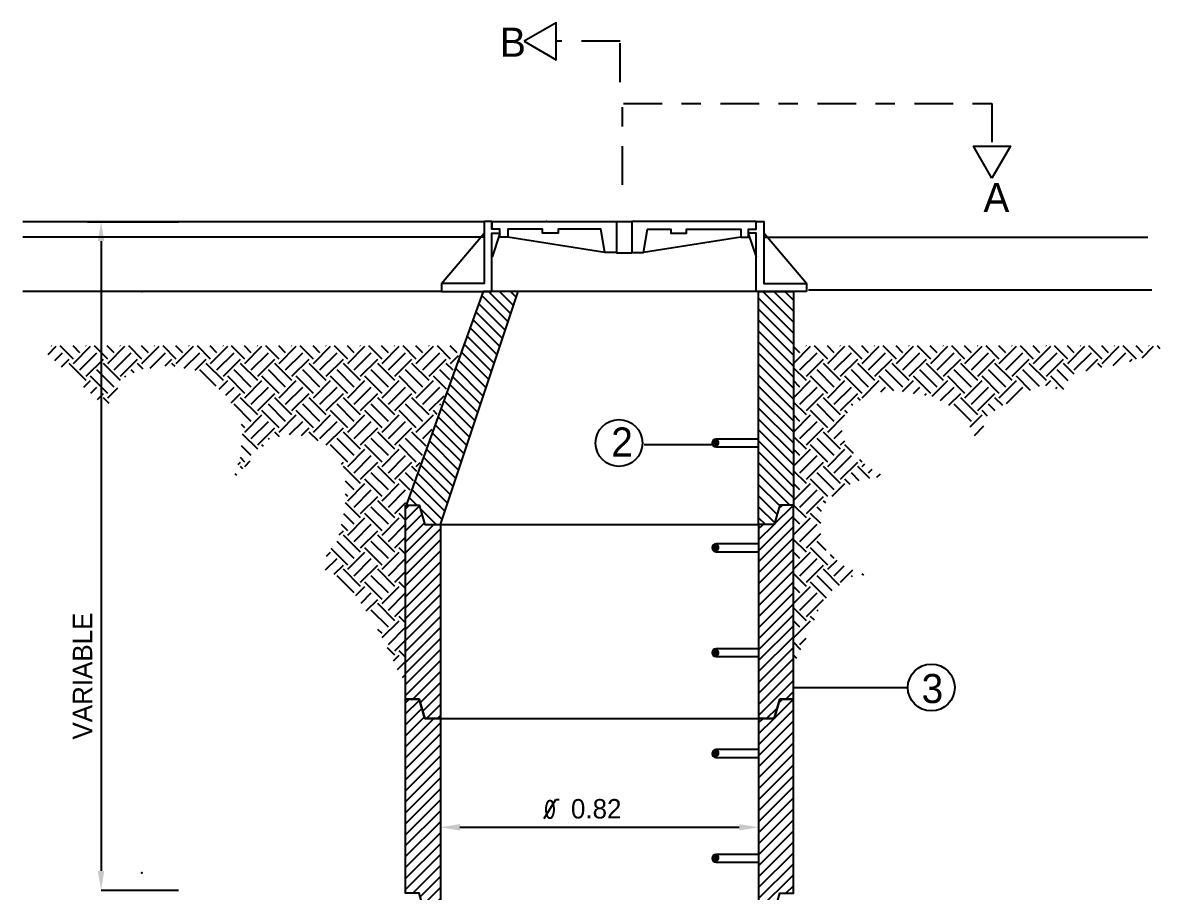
# Model space of a CAD drawing. Extents: x 0.2 to 16.1, y 0.2 to 12.8.
# Drawn here: x 2.18 to 8.04, y 8.37 to 12.84 of the extents above; entities that cross this region are included whole.
import ezdxf

# ---------------------------------------------------------------- set-up
doc = ezdxf.new("R2010")
doc.units = 0
doc.header["$LTSCALE"] = 0.4
doc.header["$MEASUREMENT"] = 0
doc.linetypes.add('DASHDOT', pattern=[1, 0.5, -0.25, 0, -0.25])
doc.layers.get('0').update_dxf_attribs({"linetype": 'CONTINUOUS'})
for name, color, linetype in [('ANILLO', 1, 'CONTINUOUS'), ('CERCHA', 2, 'CONTINUOUS'), ('RALLADO', 7, 'CONTINUOUS')]:
    doc.layers.add(name, color=color, linetype=linetype)
doc.styles.add('DIN', font='DIN')
doc.styles.add('LEROY', font='leroy')

# ---------------------------------------------------------------- blocks, each defined once
blk = doc.blocks.new('*X33')
at = {"color": 0}
for p, q in [((20.0297, 24.6259), (20.0438, 24.64)), ((20.1234, 24.579), (20.0642, 24.6383)), ((20.0863, 24.6383), (20.088, 24.64)), ((20.1194, 24.6051), (20.1543, 24.64)), ((20.1525, 24.572), (20.2206, 24.64)), ((20.3293, 24.5499), (20.2409, 24.6383)), ((20.263, 24.6383), (20.2648, 24.64)), ((20.2962, 24.6051), (20.3311, 24.64)), ((20.3293, 24.572), (20.3974, 24.64)), ((20.5061, 24.5499), (20.4177, 24.6383)), ((20.4398, 24.6383), (20.4416, 24.64)), ((20.473, 24.6051), (20.5078, 24.64)), ((20.5061, 24.572), (20.5741, 24.64)), ((20.6829, 24.5499), (20.5945, 24.6383)), ((20.6166, 24.6383), (20.6183, 24.64)), ((20.6497, 24.6051), (20.6846, 24.64)), ((20.6829, 24.572), (20.7509, 24.64)), ((20.8597, 24.5499), (20.7713, 24.6383)), ((20.7934, 24.6383), (20.7951, 24.64)), ((20.8265, 24.6051), (20.8614, 24.64)), ((20.8597, 24.572), (20.9277, 24.64)), ((21.0364, 24.5499), (20.948, 24.6383)), ((20.9701, 24.6383), (20.9719, 24.64)), ((21.0033, 24.6051), (21.0382, 24.64)), ((21.0364, 24.572), (21.1045, 24.64)), ((21.2132, 24.5499), (21.1248, 24.6383)), ((21.1469, 24.6383), (21.1487, 24.64)), ((21.1801, 24.6051), (21.215, 24.64)), ((21.2132, 24.572), (21.2812, 24.64)), ((21.39, 24.5499), (21.3016, 24.6383)), ((21.3237, 24.6383), (21.3254, 24.64)), ((21.3568, 24.6051), (21.3917, 24.64)), ((21.39, 24.572), (21.458, 24.64)), ((21.5668, 24.5499), (21.4784, 24.6383)), ((21.5005, 24.6383), (21.5022, 24.64)), ((21.5336, 24.6051), (21.5685, 24.64)), ((21.5668, 24.572), (21.6348, 24.64)), ((21.7435, 24.5499), (21.6551, 24.6383)), ((21.6772, 24.6383), (21.679, 24.64)), ((21.7104, 24.6051), (21.7453, 24.64)), ((21.7435, 24.572), (21.8116, 24.64)), ((21.92, 24.5502), (21.8319, 24.6383)), ((21.854, 24.6383), (21.8558, 24.64)), ((21.8872, 24.6051), (21.92, 24.6379)), ((23.6549, 24.6051), (23.6898, 24.64)), ((23.6881, 24.572), (23.7561, 24.64)), ((23.8649, 24.5499), (23.7765, 24.6383)), ((23.7986, 24.6383), (23.8003, 24.64)), ((23.8317, 24.6051), (23.8666, 24.64)), ((23.8649, 24.572), (23.9329, 24.64)), ((24.0416, 24.5499), (23.9532, 24.6383)), ((23.9753, 24.6383), (23.9771, 24.64)), ((24.0085, 24.6051), (24.0434, 24.64)), ((24.0416, 24.572), (24.1097, 24.64)), ((24.2184, 24.5499), (24.13, 24.6383)), ((24.1521, 24.6383), (24.1539, 24.64)), ((24.1853, 24.6051), (24.2202, 24.64)), ((24.2184, 24.572), (24.2864, 24.64)), ((24.3952, 24.5499), (24.3068, 24.6383)), ((24.3289, 24.6383), (24.3306, 24.64)), ((24.362, 24.6051), (24.3969, 24.64)), ((24.3952, 24.572), (24.4632, 24.64)), ((24.572, 24.5499), (24.4836, 24.6383)), ((24.5057, 24.6383), (24.5074, 24.64)), ((24.5388, 24.6051), (24.5737, 24.64)), ((24.572, 24.572), (24.64, 24.64)), ((24.7487, 24.5499), (24.6603, 24.6383)), ((24.6824, 24.6383), (24.6842, 24.64)), ((24.7156, 24.6051), (24.7505, 24.64)), ((24.7487, 24.572), (24.8168, 24.64)), ((24.9255, 24.5499), (24.8371, 24.6383)), ((24.8592, 24.6383), (24.861, 24.64)), ((24.8924, 24.6051), (24.9273, 24.64)), ((24.9255, 24.572), (24.9936, 24.64)), ((25.1023, 24.5499), (25.0139, 24.6383)), ((25.036, 24.6383), (25.0377, 24.64)), ((25.0691, 24.6051), (25.104, 24.64)), ((25.1023, 24.572), (25.1703, 24.64)), ((25.2791, 24.5499), (25.1907, 24.6383)), ((25.2128, 24.6383), (25.2145, 24.64)), ((25.2459, 24.6051), (25.2808, 24.64)), ((25.2791, 24.572), (25.3471, 24.64)), ((25.4558, 24.5499), (25.3675, 24.6383)), ((25.3896, 24.6383), (25.3913, 24.64)), ((25.4227, 24.6051), (25.4576, 24.64)), ((25.4558, 24.572), (25.5239, 24.64)), ((25.6326, 24.5499), (25.5442, 24.6383)), ((25.5663, 24.6383), (25.5681, 24.64)), ((25.5995, 24.6051), (25.6344, 24.64)), ((25.6326, 24.572), (25.7007, 24.64)), ((25.7626, 24.5967), (25.721, 24.6383)), ((25.7431, 24.6383), (25.7449, 24.64)), ((20.1866, 24.56), (20.1746, 24.572)), ((20.2728, 24.5401), (20.2078, 24.6051)), ((20.4121, 24.5112), (20.3514, 24.572)), ((20.473, 24.5167), (20.3846, 24.6051)), ((20.6166, 24.4836), (20.5282, 24.572)), ((20.6497, 24.5167), (20.5613, 24.6051)), ((20.7934, 24.4836), (20.705, 24.572)), ((20.8265, 24.5167), (20.7381, 24.6051)), ((20.9701, 24.4836), (20.8817, 24.572)), ((21.0033, 24.5167), (20.9149, 24.6051)), ((21.1469, 24.4836), (21.0585, 24.572)), ((21.1801, 24.5167), (21.0917, 24.6051)), ((21.3237, 24.4836), (21.2353, 24.572)), ((21.3568, 24.5167), (21.2684, 24.6051)), ((21.5005, 24.4836), (21.4121, 24.572)), ((21.5336, 24.5167), (21.4452, 24.6051)), ((21.6772, 24.4836), (21.5889, 24.572)), ((21.7104, 24.5167), (21.622, 24.6051)), ((21.854, 24.4836), (21.7656, 24.572)), ((21.8872, 24.5167), (21.7988, 24.6051)), ((23.6881, 24.5499), (23.6479, 24.5901)), ((23.7986, 24.4836), (23.7102, 24.572)), ((23.8317, 24.5167), (23.7433, 24.6051)), ((23.9753, 24.4836), (23.887, 24.572)), ((24.0085, 24.5167), (23.9201, 24.6051)), ((24.1521, 24.4836), (24.0637, 24.572)), ((24.1853, 24.5167), (24.0969, 24.6051)), ((24.3289, 24.4836), (24.2405, 24.572)), ((24.362, 24.5167), (24.2736, 24.6051)), ((24.5057, 24.4836), (24.4173, 24.572)), ((24.5388, 24.5167), (24.4504, 24.6051)), ((24.6824, 24.4836), (24.5941, 24.572)), ((24.7156, 24.5167), (24.6272, 24.6051)), ((24.8592, 24.4836), (24.7708, 24.572)), ((24.8924, 24.5167), (24.804, 24.6051)), ((25.0049, 24.5147), (24.9476, 24.572)), ((25.0607, 24.5251), (24.9808, 24.6051)), ((25.1591, 24.5373), (25.1244, 24.572)), ((25.2364, 24.5262), (25.1575, 24.6051)), ((25.3896, 24.4836), (25.3012, 24.572)), ((25.4227, 24.5167), (25.3343, 24.6051)), ((25.5663, 24.4836), (25.4779, 24.572)), ((25.5995, 24.5167), (25.5111, 24.6051)), ((25.6933, 24.5333), (25.6547, 24.572)), ((25.728, 24.565), (25.6879, 24.6051)), ((20.3308, 24.5292), (20.3514, 24.5499)), ((20.473, 24.4946), (20.5282, 24.5499)), ((20.5049, 24.4603), (20.5613, 24.5167)), ((20.6166, 24.4615), (20.705, 24.5499)), ((20.652, 24.4306), (20.7381, 24.5167)), ((20.7934, 24.4615), (20.8817, 24.5499)), ((20.8265, 24.4283), (20.9149, 24.5167)), ((20.9701, 24.4615), (21.0585, 24.5499)), ((21.0033, 24.4283), (21.0917, 24.5167)), ((21.1469, 24.4615), (21.2353, 24.5499)), ((21.1801, 24.4283), (21.2684, 24.5167)), ((21.3237, 24.4615), (21.4121, 24.5499)), ((21.3568, 24.4283), (21.4452, 24.5167)), ((21.5005, 24.4615), (21.5889, 24.5499)), ((21.5336, 24.4283), (21.622, 24.5167)), ((21.6772, 24.4615), (21.7656, 24.5499)), ((21.7104, 24.4283), (21.7988, 24.5167)), ((21.854, 24.4615), (21.92, 24.5275)), ((23.6749, 24.5146), (23.7102, 24.5499)), ((23.6924, 24.4658), (23.7433, 24.5167)), ((23.7986, 24.4615), (23.887, 24.5499)), ((23.8317, 24.4283), (23.9201, 24.5167)), ((23.9753, 24.4615), (24.0637, 24.5499)), ((24.0085, 24.4283), (24.0969, 24.5167)), ((24.1521, 24.4615), (24.2405, 24.5499)), ((24.1853, 24.4283), (24.2736, 24.5167)), ((24.3289, 24.4615), (24.4173, 24.5499)), ((24.362, 24.4283), (24.4504, 24.5167)), ((24.5057, 24.4615), (24.5941, 24.5499)), ((24.5388, 24.4283), (24.6272, 24.5167)), ((24.6824, 24.4615), (24.7708, 24.5499)), ((24.7156, 24.4283), (24.804, 24.5167)), ((24.8592, 24.4615), (24.9476, 24.5499)), ((24.8965, 24.4325), (24.9808, 24.5167)), ((25.1086, 24.5341), (25.1244, 24.5499)), ((25.2724, 24.5211), (25.3012, 24.5499)), ((25.3184, 24.5008), (25.3343, 24.5167)), ((25.3896, 24.4615), (25.4779, 24.5499)), ((25.4227, 24.4283), (25.5111, 24.5167)), ((25.5663, 24.4615), (25.6547, 24.5499)), ((20.527, 24.4161), (20.5945, 24.4836)), ((20.6192, 24.4368), (20.5945, 24.4615)), ((20.6984, 24.4107), (20.7713, 24.4836)), ((20.8597, 24.3731), (20.7713, 24.4615)), ((20.8597, 24.3952), (20.948, 24.4836)), ((21.0364, 24.3731), (20.948, 24.4615)), ((21.0364, 24.3952), (21.1248, 24.4836)), ((21.2054, 24.3809), (21.1248, 24.4615)), ((21.2132, 24.3952), (21.3016, 24.4836)), ((21.3581, 24.405), (21.3016, 24.4615)), ((21.4037, 24.4089), (21.4784, 24.4836)), ((21.5668, 24.3731), (21.4784, 24.4615)), ((21.5668, 24.3952), (21.6551, 24.4836)), ((21.7435, 24.3731), (21.6551, 24.4615)), ((21.7435, 24.3952), (21.8319, 24.4836)), ((21.92, 24.3734), (21.8319, 24.4615)), ((21.8872, 24.4283), (21.92, 24.4612)), ((23.7099, 24.417), (23.7765, 24.4836)), ((23.8649, 24.3731), (23.7765, 24.4615)), ((23.8649, 24.3952), (23.9532, 24.4836)), ((24.0416, 24.3731), (23.9532, 24.4615)), ((24.0416, 24.3952), (24.13, 24.4836)), ((24.2184, 24.3731), (24.13, 24.4615)), ((24.2184, 24.3952), (24.3068, 24.4836)), ((24.3952, 24.3731), (24.3068, 24.4615)), ((24.3952, 24.3952), (24.4836, 24.4836)), ((24.572, 24.3731), (24.4836, 24.4615)), ((24.572, 24.3952), (24.6603, 24.4836)), ((24.7487, 24.3731), (24.6603, 24.4615)), ((24.7487, 24.3952), (24.8371, 24.4836)), ((24.8808, 24.4178), (24.8371, 24.4615)), ((25.3626, 24.4787), (25.3675, 24.4836)), ((25.4558, 24.3952), (25.5442, 24.4836)), ((25.5779, 24.4278), (25.5442, 24.4615)), ((20.5682, 24.4215), (20.5613, 24.4283)), ((20.8223, 24.3441), (20.7381, 24.4283)), ((20.9701, 24.3068), (20.8817, 24.3952)), ((21.0033, 24.3399), (20.9149, 24.4283)), ((21.1196, 24.3341), (21.0585, 24.3952)), ((21.1618, 24.3582), (21.0917, 24.4283)), ((21.2436, 24.3869), (21.2353, 24.3952)), ((21.3009, 24.3959), (21.2684, 24.4283)), ((21.4702, 24.4033), (21.4452, 24.4283)), ((21.6772, 24.3068), (21.5889, 24.3952)), ((21.7104, 24.3399), (21.622, 24.4283)), ((21.854, 24.3068), (21.7656, 24.3952)), ((21.8872, 24.3399), (21.7988, 24.4283)), ((23.8317, 24.3399), (23.7433, 24.4283)), ((23.9753, 24.3068), (23.887, 24.3952)), ((24.0085, 24.3399), (23.9201, 24.4283)), ((24.1521, 24.3068), (24.0637, 24.3952)), ((24.1853, 24.3399), (24.0969, 24.4283)), ((24.3289, 24.3068), (24.2405, 24.3952)), ((24.362, 24.3399), (24.2736, 24.4283)), ((24.5057, 24.3068), (24.4173, 24.3952)), ((24.5388, 24.3399), (24.4504, 24.4283)), ((24.6824, 24.3068), (24.5941, 24.3952)), ((24.7156, 24.3399), (24.6272, 24.4283)), ((24.819, 24.347), (24.7708, 24.3952)), ((24.8464, 24.3859), (24.804, 24.4283)), ((25.4558, 24.3731), (25.4041, 24.4249)), ((25.5086, 24.3645), (25.4779, 24.3952)), ((25.5433, 24.3961), (25.5111, 24.4283)), ((20.8412, 24.3325), (20.8817, 24.3731)), ((20.881, 24.306), (20.9149, 24.3399)), ((20.9701, 24.2847), (21.0585, 24.3731)), ((21.0033, 24.2516), (21.0917, 24.3399)), ((21.5746, 24.3589), (21.5889, 24.3731)), ((21.6151, 24.3331), (21.622, 24.3399)), ((21.6772, 24.2847), (21.7656, 24.3731)), ((21.7104, 24.2516), (21.7988, 24.3399)), ((21.854, 24.2847), (21.92, 24.3507)), ((23.7986, 24.3068), (23.7218, 24.3835)), ((23.739, 24.3356), (23.7433, 24.3399)), ((23.7986, 24.2847), (23.887, 24.3731)), ((23.8317, 24.2516), (23.9201, 24.3399)), ((23.9753, 24.2847), (24.0637, 24.3731)), ((24.0085, 24.2516), (24.0969, 24.3399)), ((24.1521, 24.2847), (24.2405, 24.3731)), ((24.1853, 24.2516), (24.2736, 24.3399)), ((24.3289, 24.2847), (24.4173, 24.3731)), ((24.362, 24.2516), (24.4504, 24.3399)), ((24.5057, 24.2847), (24.5941, 24.3731)), ((24.5388, 24.2516), (24.6272, 24.3399)), ((24.6824, 24.2847), (24.7708, 24.3731)), ((24.7156, 24.2516), (24.804, 24.3399)), ((25.4478, 24.3429), (25.4779, 24.3731)), ((20.9203, 24.2791), (20.948, 24.3068)), ((21.0091, 24.2236), (20.948, 24.2847)), ((21.6424, 24.2941), (21.6551, 24.3068)), ((21.7435, 24.1963), (21.6551, 24.2847)), ((21.7435, 24.2184), (21.8319, 24.3068)), ((21.92, 24.1966), (21.8319, 24.2847)), ((21.8872, 24.2516), (21.92, 24.2844)), ((23.7565, 24.2868), (23.7765, 24.3068)), ((23.8649, 24.1963), (23.7765, 24.2847)), ((23.8649, 24.2184), (23.9532, 24.3068)), ((24.0416, 24.1963), (23.9532, 24.2847)), ((24.0416, 24.2184), (24.13, 24.3068)), ((24.2184, 24.1963), (24.13, 24.2847)), ((24.2184, 24.2184), (24.3068, 24.3068)), ((24.3952, 24.1963), (24.3068, 24.2847)), ((24.3952, 24.2184), (24.4836, 24.3068)), ((24.572, 24.1963), (24.4836, 24.2847)), ((24.572, 24.2184), (24.6603, 24.3068)), ((24.7487, 24.1963), (24.6603, 24.2847)), ((20.9869, 24.1795), (20.9386, 24.2278)), ((21.854, 24.13), (21.7656, 24.2184)), ((21.8872, 24.1632), (21.7988, 24.2516)), ((23.9753, 24.13), (23.887, 24.2184)), ((24.0085, 24.1632), (23.9201, 24.2516)), ((24.1521, 24.13), (24.0637, 24.2184)), ((24.1853, 24.1632), (24.0969, 24.2516)), ((24.3288, 24.1302), (24.2405, 24.2184)), ((24.362, 24.1632), (24.2736, 24.2516)), ((24.4568, 24.1789), (24.4173, 24.2184)), ((24.5186, 24.1834), (24.4504, 24.2516)), ((24.6824, 24.13), (24.5941, 24.2184)), ((24.7156, 24.1632), (24.6272, 24.2516)), ((24.7487, 24.2184), (24.7657, 24.2353)), ((21.7104, 24.1632), (21.67, 24.2036)), ((21.6772, 24.1079), (21.7656, 24.1963)), ((21.7104, 24.0748), (21.7988, 24.1632)), ((21.854, 24.1079), (21.92, 24.1739)), ((23.8317, 24.1632), (23.7834, 24.2114)), ((23.8147, 24.1241), (23.887, 24.1963)), ((23.8322, 24.0753), (23.9201, 24.1632)), ((23.9753, 24.1079), (24.0637, 24.1963)), ((24.0085, 24.0748), (24.0969, 24.1632)), ((24.1521, 24.1079), (24.2405, 24.1963)), ((24.1853, 24.0748), (24.2736, 24.1632)), ((24.3715, 24.1505), (24.4173, 24.1963)), ((24.5694, 24.1717), (24.5941, 24.1963)), ((24.6219, 24.1579), (24.6272, 24.1632)), ((24.6824, 24.1079), (24.7603, 24.1858)), ((21.6114, 24.0862), (21.6551, 24.13)), ((21.7435, 24.0195), (21.6551, 24.1079)), ((21.6772, 24.13), (21.6565, 24.1507)), ((21.7435, 24.0416), (21.8319, 24.13)), ((21.92, 24.0198), (21.8319, 24.1079)), ((21.8872, 24.0748), (21.92, 24.1076)), ((23.8649, 24.0416), (23.9532, 24.13)), ((24.0416, 24.0195), (23.9532, 24.1079)), ((24.0416, 24.0416), (24.13, 24.13)), ((24.2184, 24.0195), (24.13, 24.1079)), ((24.2184, 24.0416), (24.3068, 24.13)), ((24.6531, 24.1228), (24.6603, 24.13)), ((24.7156, 24.0748), (24.7654, 24.1246)), ((21.5668, 24.0416), (21.5781, 24.0529)), ((21.7104, 23.9864), (21.622, 24.0748)), ((21.8872, 23.9864), (21.7988, 24.0748)), ((24.0085, 23.9864), (23.9201, 24.0748)), ((24.1853, 23.9864), (24.0969, 24.0748)), ((24.7487, 24.0195), (24.7208, 24.0475)), ((24.7487, 24.0416), (24.7718, 24.0647)), ((21.5336, 23.9864), (21.5156, 24.0044)), ((21.5266, 23.9572), (21.5889, 24.0195)), ((21.5668, 24.0195), (21.5529, 24.0334)), ((21.5812, 23.9455), (21.622, 23.9864)), ((21.6772, 23.9532), (21.5889, 24.0416)), ((21.6772, 23.9311), (21.7656, 24.0195)), ((21.7104, 23.898), (21.7988, 23.9864)), ((21.854, 23.9532), (21.7656, 24.0416)), ((21.854, 23.9311), (21.92, 23.9971)), ((23.8649, 24.0195), (23.8451, 24.0393)), ((23.8613, 23.9939), (23.887, 24.0195)), ((23.8788, 23.9451), (23.9201, 23.9864)), ((23.9753, 23.9532), (23.887, 24.0416)), ((23.9753, 23.9311), (24.0637, 24.0195)), ((24.0085, 23.898), (24.0969, 23.9864)), ((24.1521, 23.9532), (24.0637, 24.0416)), ((24.1521, 23.9311), (24.2405, 24.0195)), ((24.2504, 24.0317), (24.2405, 24.0416)), ((24.7582, 24.0069), (24.7708, 24.0195)), ((24.7838, 24.0287), (24.7708, 24.0416)), ((21.4904, 23.9633), (21.4725, 23.9812)), ((21.6285, 23.9266), (21.6551, 23.9532)), ((21.7203, 23.866), (21.6551, 23.9311)), ((21.7435, 23.8649), (21.8319, 23.9532)), ((21.92, 23.8431), (21.8319, 23.9311)), ((21.8872, 23.898), (21.92, 23.9308)), ((23.8963, 23.8963), (23.9532, 23.9532)), ((24.0416, 23.8428), (23.9532, 23.9311)), ((24.0416, 23.8649), (24.13, 23.9532)), ((24.2184, 23.8428), (24.13, 23.9311)), ((24.1853, 23.898), (24.23, 23.9427)), ((24.79, 23.9725), (24.7994, 23.9818)), ((21.8872, 23.8096), (21.7988, 23.898)), ((24.0085, 23.8096), (23.9201, 23.898)), ((24.1853, 23.8096), (24.0969, 23.898)), ((24.2184, 23.8649), (24.23, 23.8764)), ((21.7543, 23.8314), (21.7656, 23.8428)), ((21.854, 23.7765), (21.7656, 23.8649)), ((21.7764, 23.7872), (21.7988, 23.8096)), ((21.854, 23.7544), (21.92, 23.8203)), ((23.9753, 23.7765), (23.919, 23.8328)), ((23.92, 23.8095), (23.9201, 23.8096)), ((23.9753, 23.7544), (24.0637, 23.8428)), ((24.0085, 23.7212), (24.0969, 23.8096)), ((24.1521, 23.7765), (24.0637, 23.8649)), ((24.1521, 23.7544), (24.23, 23.8323)), ((21.78, 23.7245), (21.8319, 23.7765)), ((21.92, 23.6663), (21.8319, 23.7544)), ((21.8872, 23.7212), (21.92, 23.7541)), ((23.92, 23.7432), (23.9532, 23.7765)), ((24.0416, 23.666), (23.9532, 23.7544)), ((24.0416, 23.6881), (24.13, 23.7765)), ((24.2184, 23.666), (24.13, 23.7544)), ((24.1853, 23.7212), (24.239, 23.775)), ((21.8872, 23.6328), (21.7988, 23.7212)), ((24.0085, 23.6328), (23.9201, 23.7212)), ((24.1853, 23.6328), (24.0969, 23.7212)), ((24.2184, 23.6881), (24.2501, 23.7197)), ((21.752, 23.5861), (21.7988, 23.6328)), ((21.854, 23.5997), (21.78, 23.6737)), ((21.854, 23.5776), (21.92, 23.6436)), ((23.9753, 23.5997), (23.92, 23.655)), ((23.92, 23.6327), (23.9201, 23.6328)), ((23.9753, 23.5776), (24.0637, 23.666)), ((24.0085, 23.5444), (24.0969, 23.6328)), ((24.1521, 23.5997), (24.0637, 23.6881)), ((24.1521, 23.5776), (24.2405, 23.666)), ((24.1853, 23.5444), (24.2736, 23.6328)), ((24.2621, 23.6665), (24.2405, 23.6881)), ((21.7435, 23.5113), (21.8319, 23.5997)), ((21.92, 23.4895), (21.8319, 23.5776)), ((21.8872, 23.5444), (21.92, 23.5773)), ((23.92, 23.5664), (23.9532, 23.5997)), ((24.0416, 23.4892), (23.9532, 23.5776)), ((24.0416, 23.5113), (24.13, 23.5997)), ((24.2184, 23.4892), (24.13, 23.5776)), ((24.2184, 23.5113), (24.3039, 23.5968)), ((24.3275, 23.5569), (24.3068, 23.5776)), ((21.7435, 23.4892), (21.696, 23.5368)), ((21.7104, 23.5444), (21.7297, 23.5638)), ((21.8872, 23.4561), (21.7988, 23.5444)), ((24.0085, 23.4561), (23.9201, 23.5444)), ((24.1853, 23.4561), (24.0969, 23.5444)), ((24.3321, 23.486), (24.2736, 23.5444)), ((21.5584, 23.4588), (21.5661, 23.4664)), ((21.6772, 23.4229), (21.6144, 23.4858)), ((21.6164, 23.4505), (21.622, 23.4561)), ((21.7104, 23.4561), (21.6591, 23.5073)), ((21.6826, 23.4062), (21.7656, 23.4892)), ((21.7212, 23.3784), (21.7988, 23.4561)), ((21.854, 23.4229), (21.7656, 23.5113)), ((21.854, 23.4008), (21.92, 23.4668)), ((23.9753, 23.4229), (23.92, 23.4783)), ((23.92, 23.456), (23.9201, 23.4561)), ((23.9753, 23.4008), (24.0637, 23.4892)), ((24.0085, 23.3677), (24.0969, 23.4561)), ((24.1521, 23.4229), (24.0637, 23.5113)), ((24.1521, 23.4008), (24.2405, 23.4892)), ((24.1853, 23.3677), (24.2736, 23.4561)), ((24.2879, 23.4639), (24.2405, 23.5113)), ((21.7496, 23.3406), (21.8319, 23.4229)), ((21.92, 23.3127), (21.8319, 23.4008)), ((21.8872, 23.3677), (21.92, 23.4005)), ((23.92, 23.3897), (23.9532, 23.4229)), ((24.0416, 23.3124), (23.9532, 23.4008)), ((24.0416, 23.3345), (24.13, 23.4229)), ((24.1763, 23.3545), (24.13, 23.4008)), ((21.8872, 23.2793), (21.7988, 23.3677)), ((24.0085, 23.2793), (23.9201, 23.3677)), ((24.1498, 23.3147), (24.0969, 23.3677)), ((21.854, 23.2461), (21.7656, 23.3345)), ((21.854, 23.224), (21.92, 23.29)), ((23.9753, 23.2461), (23.92, 23.3015)), ((23.9753, 23.224), (24.0637, 23.3124)), ((24.1233, 23.275), (24.0637, 23.3345)), ((21.7923, 23.2728), (21.7988, 23.2793)), ((21.8129, 23.2271), (21.8319, 23.2461)), ((21.92, 23.136), (21.8319, 23.224)), ((21.8872, 23.1909), (21.92, 23.2237)), ((23.92, 23.2792), (23.9201, 23.2793)), ((23.92, 23.2129), (23.9532, 23.2461)), ((24.0402, 23.1371), (23.9532, 23.224)), ((24.0085, 23.1909), (24.0969, 23.2793)), ((24.0085, 23.1025), (23.9201, 23.1909)), ((24.0416, 23.1577), (24.0633, 23.1795)), ((21.8872, 23.1025), (21.8544, 23.1353)), ((21.8817, 23.0749), (21.92, 23.1132)), ((23.9753, 23.0694), (23.92, 23.1247)), ((21.9023, 23.0292), (21.92, 23.047)), ((23.92, 23.1024), (23.9201, 23.1025)), ((23.92, 23.0361), (23.9532, 23.0694)), ((23.9832, 23.0173), (23.9532, 23.0473)), ((23.9753, 23.0473), (24.0135, 23.0855)), ((23.9614, 22.9728), (23.9201, 23.0141)), ((23.9367, 22.9312), (23.92, 22.9479)), ((23.92, 22.9256), (23.9201, 22.9257))]:
    blk.add_line(p, q, dxfattribs=at)
blk = doc.blocks.new('*X24')
at = {"color": 0}
for p, q in [((22.5002, 19.3606), (22.5496, 19.41)), ((22.5123, 19.401), (22.5213, 19.41)), ((22.46, 19.2922), (22.55, 19.3822)), ((22.46, 19.3204), (22.4996, 19.36)), ((22.46, 19.3487), (22.4713, 19.36)), ((22.46, 19.2639), (22.55, 19.3539)), ((22.46, 19.2356), (22.55, 19.3256)), ((22.46, 19.2073), (22.55, 19.2973)), ((22.46, 19.179), (22.55, 19.269)), ((22.46, 19.1507), (22.55, 19.2407)), ((22.46, 19.1225), (22.55, 19.2125)), ((22.46, 19.0942), (22.55, 19.1842)), ((22.46, 19.0659), (22.55, 19.1559)), ((22.46, 19.0376), (22.55, 19.1276)), ((22.46, 19.0093), (22.55, 19.0993)), ((22.46, 18.981), (22.55, 19.071)), ((22.46, 18.9528), (22.55, 19.0428)), ((22.46, 18.9245), (22.55, 19.0145)), ((22.46, 18.8962), (22.55, 18.9862)), ((22.46, 18.8679), (22.55, 18.9579)), ((22.5304, 18.91), (22.55, 18.9296)), ((22.4804, 18.86), (22.5084, 18.888))]:
    blk.add_line(p, q, dxfattribs=at)
blk = doc.blocks.new('*X23')
at = {"color": 0}
for p, q in [((21.55, 19.4004), (21.5596, 19.41)), ((21.55, 19.3721), (21.5857, 19.4078)), ((21.55, 19.3438), (21.5922, 19.386)), ((21.55, 19.3155), (21.5987, 19.3643)), ((21.55, 19.2873), (21.6227, 19.36)), ((21.55, 19.259), (21.64, 19.349)), ((21.55, 19.2307), (21.64, 19.3207)), ((21.55, 19.2024), (21.64, 19.2924)), ((21.55, 19.1741), (21.64, 19.2641)), ((21.55, 19.1458), (21.64, 19.2358)), ((21.55, 19.1176), (21.64, 19.2076)), ((21.55, 19.0893), (21.64, 19.1793)), ((21.55, 19.061), (21.64, 19.151)), ((21.55, 19.0327), (21.64, 19.1227)), ((21.55, 19.0044), (21.64, 19.0944)), ((21.55, 18.9761), (21.64, 19.0661)), ((21.55, 18.9478), (21.64, 19.0378)), ((21.55, 18.9196), (21.64, 19.0096)), ((21.5687, 18.91), (21.64, 18.9813)), ((21.5878, 18.9008), (21.64, 18.953)), ((21.5943, 18.879), (21.64, 18.9247)), ((21.6036, 18.86), (21.64, 18.8964)), ((21.6319, 18.86), (21.64, 18.8681))]:
    blk.add_line(p, q, dxfattribs=at)
blk = doc.blocks.new('ANILLO', base_point=(21.55, 18.86))
at = {"layer": 'ANILLO'}
for points in [[(21.55, 19.41), (21.585, 19.41), (21.6, 19.36), (21.64, 19.36), (21.64, 18.86), (21.6, 18.86), (21.585, 18.91), (21.55, 18.91)], [(22.55, 19.41), (22.515, 19.41), (22.5, 19.36), (22.46, 19.36), (22.46, 18.86), (22.5, 18.86), (22.515, 18.91), (22.55, 18.91)]]:
    blk.add_lwpolyline(points, close=True, dxfattribs=at)
at = {"layer": 'RALLADO'}
blk.add_line((21.64, 19.36), (22.46, 19.36), dxfattribs=at)
for name in ['*X23', '*X24']:
    blk.add_blockref(name, (0, 0), dxfattribs=at)
blk = doc.blocks.new('*X22')
at = {"color": 0}
for p, q in [((21.55, 19.8812), (21.6288, 19.96)), ((21.55, 19.9095), (21.6005, 19.96)), ((21.55, 19.9378), (21.5722, 19.96)), ((21.55, 19.8529), (21.64, 19.9429)), ((22.2648, 19.9455), (22.2793, 19.96)), ((22.2719, 19.9243), (22.3076, 19.96)), ((22.279, 19.9031), (22.3359, 19.96)), ((22.286, 19.8819), (22.3538, 19.9496)), ((21.55, 19.8247), (21.64, 19.9147)), ((22.2931, 19.8607), (22.3612, 19.9288)), ((22.3002, 19.8395), (22.3687, 19.908)), ((21.55, 19.7964), (21.64, 19.8864)), ((22.3073, 19.8182), (22.3762, 19.8872)), ((21.55, 19.7681), (21.64, 19.8581)), ((22.3143, 19.797), (22.3837, 19.8664)), ((21.55, 19.7398), (21.64, 19.8298)), ((22.3214, 19.7758), (22.3912, 19.8456)), ((22.3285, 19.7546), (22.3987, 19.8248)), ((21.55, 19.7115), (21.64, 19.8015)), ((22.3355, 19.7334), (22.4062, 19.804)), ((21.55, 19.6832), (21.64, 19.7732)), ((22.3426, 19.7122), (22.4137, 19.7833)), ((22.3497, 19.691), (22.4212, 19.7625)), ((21.55, 19.655), (21.64, 19.745)), ((22.3568, 19.6697), (22.4287, 19.7417)), ((21.55, 19.6267), (21.64, 19.7167)), ((22.3638, 19.6485), (22.4362, 19.7209)), ((21.55, 19.5984), (21.64, 19.6884)), ((22.3709, 19.6273), (22.4437, 19.7001)), ((22.378, 19.6061), (22.4512, 19.6793)), ((21.55, 19.5701), (21.64, 19.6601)), ((22.385, 19.5849), (22.4586, 19.6585)), ((21.55, 19.5418), (21.64, 19.6318)), ((22.3921, 19.5637), (22.4661, 19.6377)), ((22.3992, 19.5425), (22.4736, 19.6169)), ((21.55, 19.5135), (21.64, 19.6035)), ((22.4062, 19.5213), (22.4811, 19.5961)), ((21.55, 19.4852), (21.64, 19.5752)), ((22.4133, 19.5), (22.4886, 19.5753)), ((21.55, 19.457), (21.64, 19.547)), ((22.4204, 19.4788), (22.4961, 19.5545)), ((22.4275, 19.4576), (22.5036, 19.5338)), ((21.55, 19.4287), (21.64, 19.5187)), ((22.4345, 19.4364), (22.5111, 19.513)), ((21.5596, 19.41), (21.64, 19.4904)), ((22.4416, 19.4152), (22.5186, 19.4922)), ((22.4487, 19.394), (22.5261, 19.4714)), ((21.5857, 19.4078), (21.64, 19.4621)), ((22.4557, 19.3728), (22.5336, 19.4506)), ((21.5922, 19.386), (21.64, 19.4338)), ((22.5213, 19.41), (22.5411, 19.4298)), ((22.5486, 19.409), (22.5496, 19.41)), ((21.5987, 19.3643), (21.64, 19.4055)), ((22.4713, 19.36), (22.5123, 19.401)), ((21.6227, 19.36), (21.64, 19.3773)), ((22.4996, 19.36), (22.5002, 19.3606))]:
    blk.add_line(p, q, dxfattribs=at)
blk = doc.blocks.new('A-CONO', base_point=(21.55, 19.36))
at = {"layer": 'ANILLO'}
for points in [[(21.55, 19.41), (21.585, 19.41), (21.6, 19.36), (21.64, 19.36), (21.64, 19.96), (21.55, 19.96), (21.55, 19.405)], [(22.55, 19.41), (22.515, 19.41), (22.5, 19.36), (22.46, 19.36), (22.26, 19.96), (22.35, 19.96), (22.55, 19.405)]]:
    blk.add_lwpolyline(points, dxfattribs=at)
at = {"layer": 'RALLADO'}
blk.add_line((21.64, 19.96), (22.26, 19.96), dxfattribs=at)
blk.add_blockref('*X22', (0, 0), dxfattribs=at)
blk = doc.blocks.new('FI', base_point=(4.8585, 4.3576))
at = {"layer": 'CERCHA'}
for p, q in [((4.8531, 4.3523), (4.9122, 4.4516)), ((4.9122, 4.4516), (4.9296, 4.4516))]:
    blk.add_line(p, q, dxfattribs=at)
at = {"layer": 'CERCHA', "style": 'DIN'}
blk.add_text('0', height=0.1, dxfattribs=at).set_placement((4.85, 4.35))

msp = doc.modelspace()

# ---------------------------------------------------------------- linework, layer by layer
at = {"linetype": 'DASHDOT'}
for p, q in [((5.2605, 12.7446), (4.9305, 12.7446)), ((5.2605, 12.5346), (5.2605, 12.7446)), ((5.273, 12.0046), (5.273, 12.4246)), ((5.2771, 12.4246), (7.1771, 12.4246)), ((7.1771, 12.4246), (7.1771, 12.2046))]:
    msp.add_line(p, q, dxfattribs=at)
for p, q in [((4.5607, 11.8146), (2.1807, 11.8146)), ((4.2343, 11.8146), (2.2443, 11.8146)), ((4.5607, 11.7346), (2.1807, 11.7346)), ((4.6407, 11.7532), (4.6007, 11.6332)), ((5.9207, 11.7532), (5.9607, 11.6332)), ((6.0007, 11.7346), (7.9807, 11.7346)), ((5.3207, 11.6532), (5.2407, 11.6532)), ((4.3407, 11.4546), (2.1807, 11.4546)), ((6.2307, 11.4646), (8.0007, 11.4646)), ((5.7343, 10.6646), (5.3843, 10.6646)), ((6.1543, 9.4146), (6.7435, 9.4146))]:
    msp.add_line(p, q)
at = {"color": 0, "linetype": 'ByBlock'}
for p, q in [((2.5143, 11.8146), (2.9843, 11.8146)), ((2.5843, 11.7146), (2.5843, 8.4701)), ((4.4343, 8.6946), (5.8743, 8.6946)), ((2.5843, 8.3701), (2.9843, 8.3701))]:
    msp.add_line(p, q, dxfattribs=at)
for points in [[(4.7655, 12.7446), (4.9305, 12.6493), (4.9305, 12.8398)], [(7.1771, 12.0396), (7.0819, 12.2046), (7.2724, 12.2046)]]:
    msp.add_lwpolyline(points, close=True)
at = {"color": 1}
for points in [[(4.3396, 11.4558), (4.5996, 11.4558), (4.5996, 11.7558), (4.6396, 11.7558), (4.6396, 11.7758), (4.5996, 11.7758), (4.5996, 11.8158), (4.5596, 11.8158), (4.5596, 11.4958), (4.3396, 11.4958)], [(5.2407, 11.8158), (5.2407, 11.6558), (5.1807, 11.6558), (5.1607, 11.7758), (4.9407, 11.7758), (4.9407, 11.7558), (4.8607, 11.7558), (4.8607, 11.7758), (4.6807, 11.7758), (4.6807, 11.7358), (4.6407, 11.7358), (4.6407, 11.7758), (4.6007, 11.7758), (4.6007, 11.8158), (5.2407, 11.8158)], [(5.3207, 11.8158), (5.3207, 11.6558), (5.3807, 11.6558), (5.4007, 11.7758), (5.5218, 11.7758), (5.5218, 11.7558), (5.6018, 11.7558), (5.6018, 11.7758), (5.8818, 11.7758), (5.8818, 11.7358), (5.9218, 11.7358), (5.9218, 11.7758), (5.9618, 11.7758), (5.9618, 11.8158), (5.3207, 11.8158)], [(6.2218, 11.4558), (5.9618, 11.4558), (5.9618, 11.7558), (5.9218, 11.7558), (5.9218, 11.7758), (5.9618, 11.7758), (5.9618, 11.8158), (6.0018, 11.8158), (6.0018, 11.4958), (6.2218, 11.4958)]]:
    msp.add_lwpolyline(points, close=True, dxfattribs=at)
for points in [[(5.2407, 11.8158), (5.3207, 11.8158)], [(4.3396, 11.4958), (4.5596, 11.7558)], [(5.1807, 11.6558), (4.6807, 11.7358)], [(5.8818, 11.7358), (5.3807, 11.6558)], [(6.2218, 11.4958), (6.0018, 11.7558)]]:
    msp.add_lwpolyline(points)
at = {"const_width": 0.02}
for points in [[(5.7425, 10.6759, 1), (5.7625, 10.6759, 1)], [(5.7425, 10.1357, 1), (5.7625, 10.1357, 1)], [(5.7425, 9.5936, 1), (5.7625, 9.5936, 1)], [(5.7425, 9.0773, 1), (5.7625, 9.0773, 1)], [(5.7425, 8.537, 1), (5.7625, 8.537, 1)]]:
    msp.add_lwpolyline(points, format="xyb", close=True, dxfattribs=at)
for points in [[(5.9743, 10.6946), (5.7543, 10.6946, 1), (5.7543, 10.6546), (5.9743, 10.6546)], [(5.9743, 10.1546), (5.7543, 10.1546, 1), (5.7543, 10.1146), (5.9743, 10.1146)], [(5.9743, 9.6146), (5.7543, 9.6146, 1), (5.7543, 9.5746), (5.9743, 9.5746)], [(5.9743, 9.0946), (5.7543, 9.0946, 1), (5.7543, 9.0546), (5.9743, 9.0546)], [(5.9743, 8.5546), (5.7543, 8.5546, 1), (5.7543, 8.5146), (5.9743, 8.5146)]]:
    msp.add_lwpolyline(points, format="xyb")
for centre in [(5.2543, 10.6746), (6.8643, 9.4146)]:
    msp.add_circle(centre, 0.1208)
msp.add_point((4.8807, 11.8158))
msp.add_point((4.8807, 11.8158))
at = {"color": 0, "linetype": 'ByBlock'}
for p in [(2.7943, 11.4546), (2.7943, 8.4601), (2.7943, 8.4601)]:
    msp.add_point(p, dxfattribs=at)
for points in [[(2.601, 11.7146), (2.5677, 11.7146), (2.5843, 11.8146)], [(4.4343, 8.6779), (4.4343, 8.7112), (4.3343, 8.6946)], [(5.8743, 8.6779), (5.8743, 8.7112), (5.9743, 8.6946)], [(2.601, 8.4701), (2.5677, 8.4701), (2.5843, 8.3701)]]:
    msp.add_solid(points, dxfattribs=at)

# ---------------------------------------------------------------- block references
at = {"yscale": 2, "zscale": 2}
for name, p, xscale in [('A-CONO', (6.1543, 10.2546), -2), ('ANILLO', (4.1543, 9.2546), 2), ('ANILLO', (4.1543, 8.2546), 2)]:
    msp.add_blockref(name, p, dxfattribs=dict(at, xscale=xscale))
at = {"xscale": -1}
msp.add_blockref('*X33', (28.0743, -13.4654), dxfattribs=at)
msp.add_blockref('FI', (4.8743, 8.7446))

# ---------------------------------------------------------------- texts
at = {"style": 'LEROY'}
for s, p in [('B', (4.6405, 12.6646)), ('A', (7.1331, 11.8646)), ('2', (5.2143, 10.6046)), ('3', (6.8143, 9.3346))]:
    msp.add_text(s, height=0.15, dxfattribs=at).set_placement(p)
at = {"color": 0, "linetype": 'ByBlock', "style": 'LEROY'}
msp.add_text('VARIABLE', height=0.1, rotation=90, dxfattribs=at).set_placement((2.5388, 9.1467))
msp.add_text('0.82', height=0.1, dxfattribs=at).set_placement((5.0068, 8.7401))

doc.saveas('drawing.dxf')
